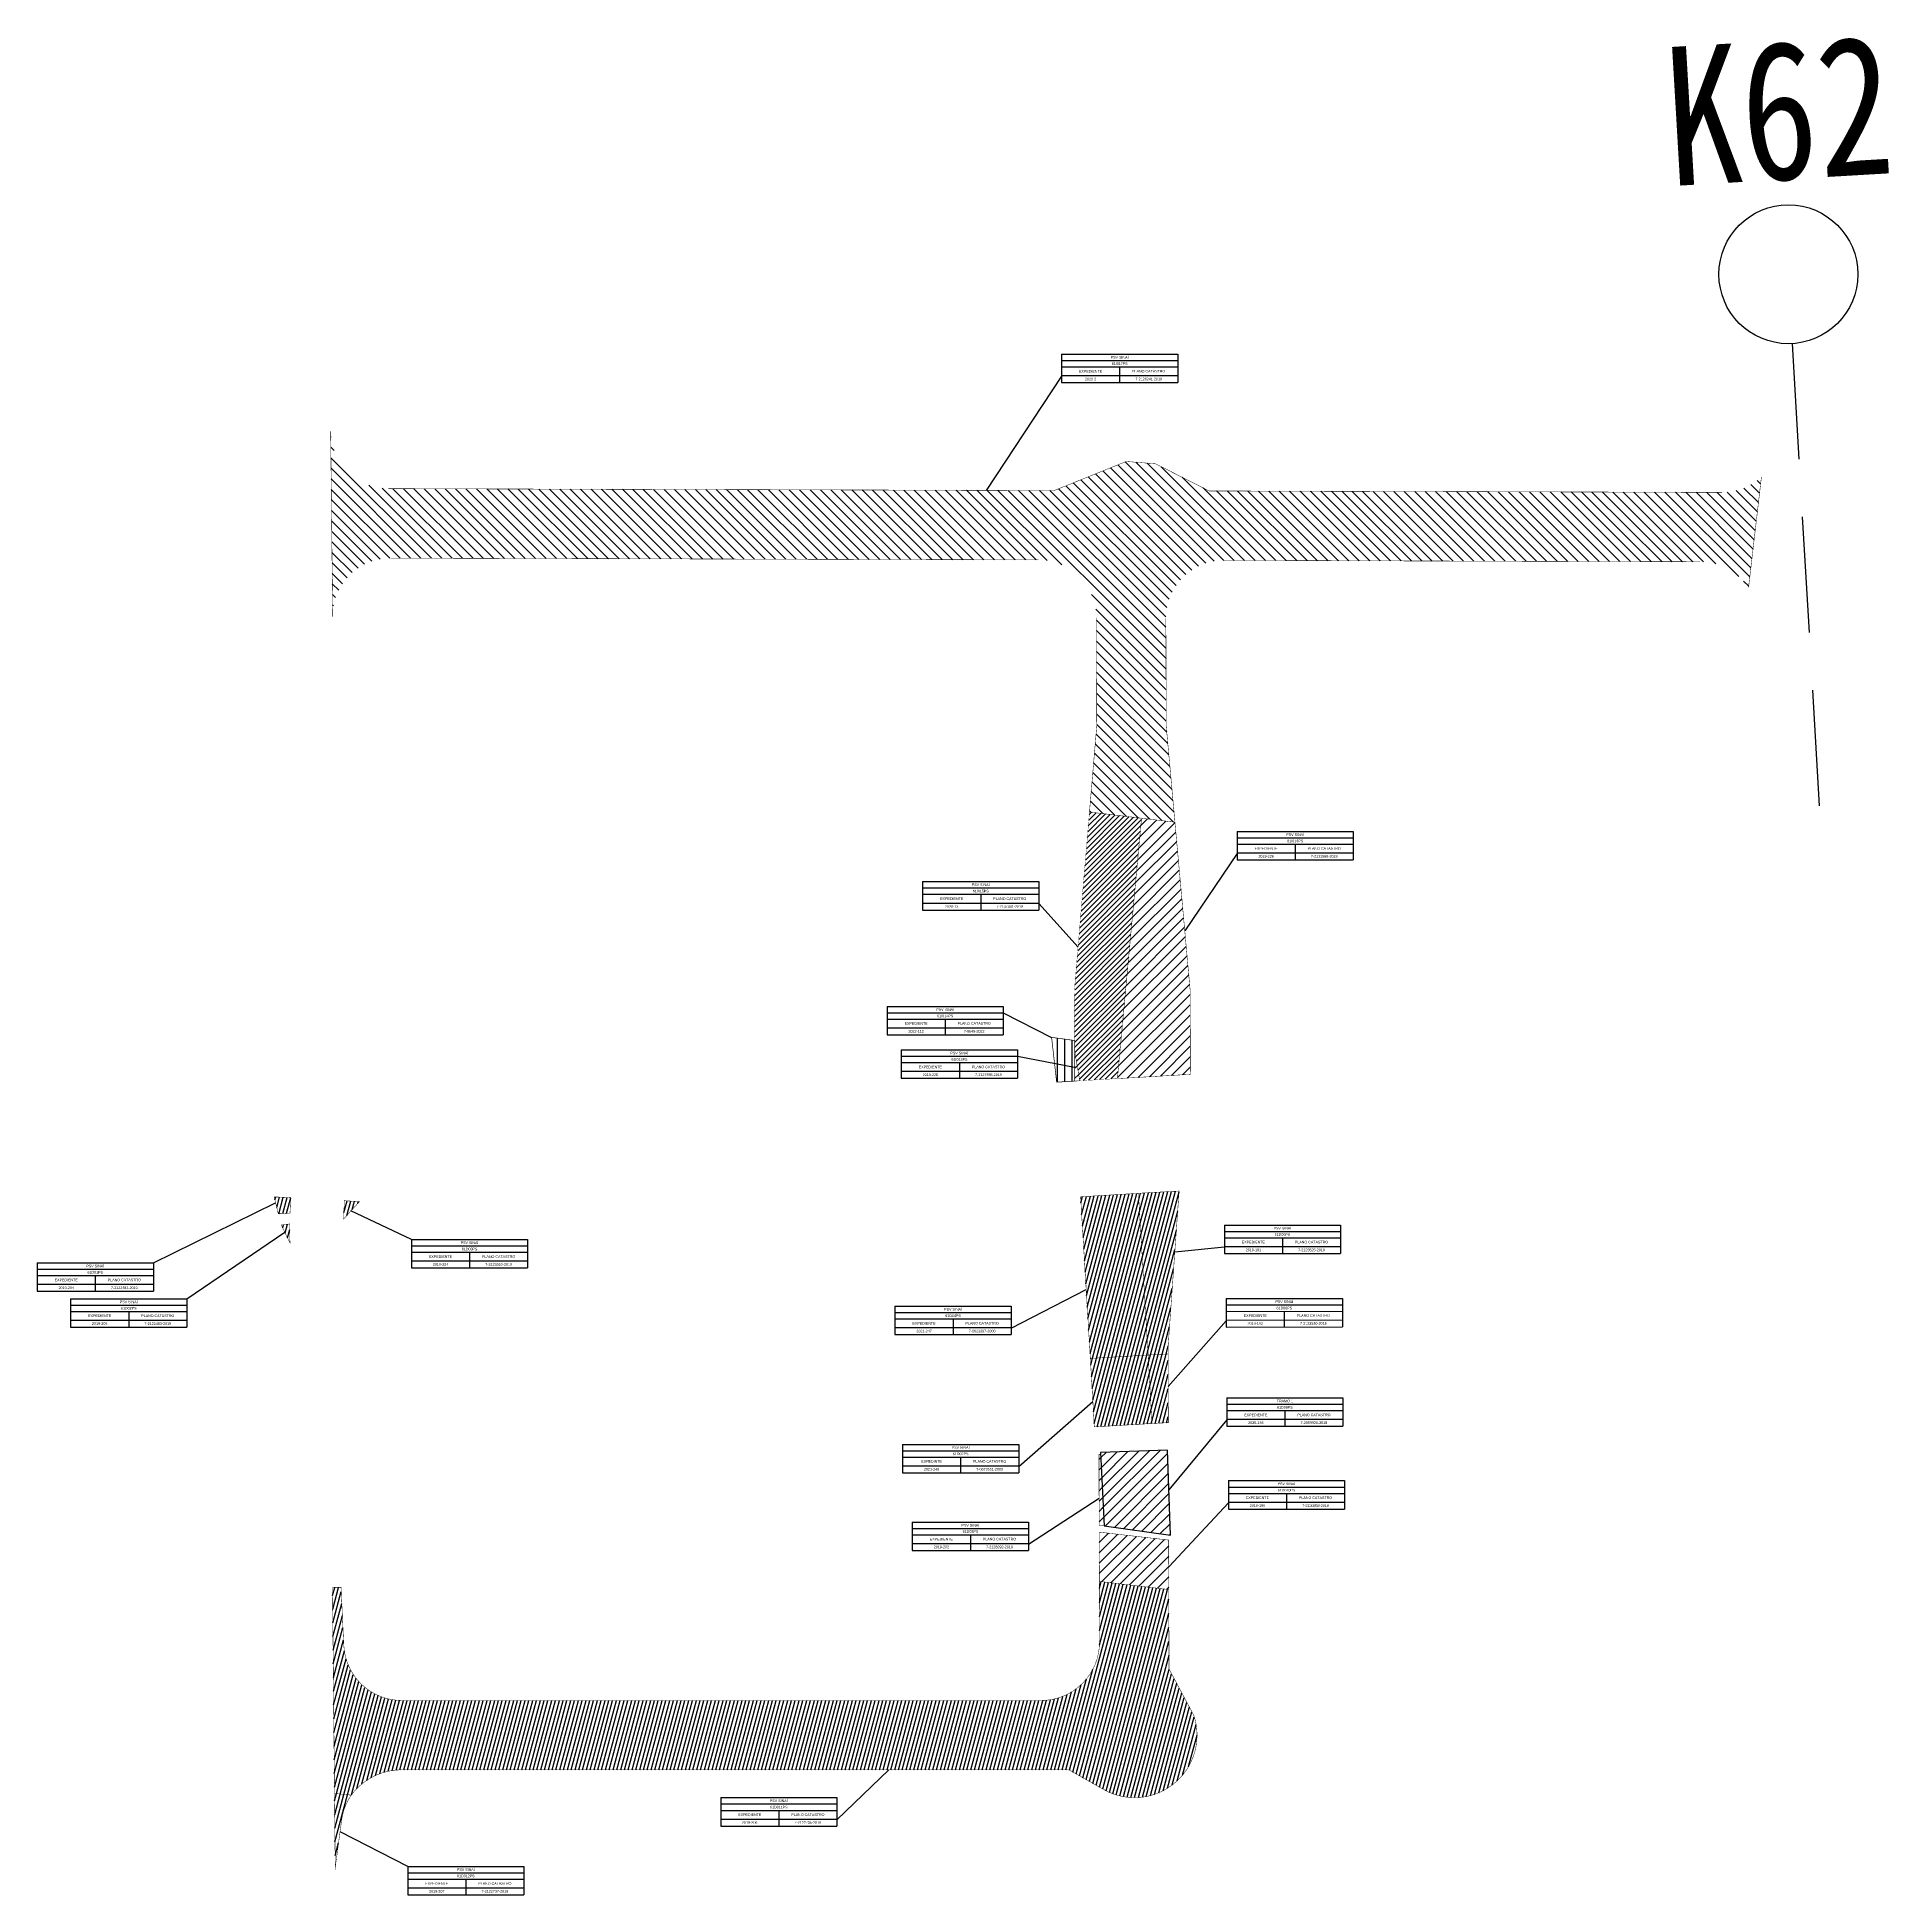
# Model space of a CAD drawing. Header units: inches. Extents: x 510447 to 606954, y 1095553 to 1134812.
# Drawn here: x 522241 to 523040, y 1127794 to 1128596 of the extents above; entities that cross this region are included whole.
import ezdxf

# ---------------------------------------------------------------- set-up
doc = ezdxf.new("R2010")
doc.units = ezdxf.units.IN
doc.header["$MEASUREMENT"] = 0
doc.linetypes.add('Kilométrica grande$1$JIS_02_2.0', pattern=[3, 2, -1])
for name, color, linetype in [('7-2059920-2018', 41, 'Continuous'), ('7-2122482-2019', 7, 'Continuous'), ('7-2122483-2019', 7, 'Continuous'), ('7-2122735-2019', 7, 'Continuous'), ('7-2122737-2019', 7, 'Continuous'), ('7-2123525-2019', 7, 'Continuous'), ('7-2123529-2019', 7, 'Continuous'), ('7-2123530-2019', 7, 'Continuous'), ('7-2123532-2019', 7, 'Continuous'), ('7-2123569-2019', 7, 'Continuous'), ('7-2126241-2019', 7, 'Continuous'), ('7-2127455-2019', 7, 'Continuous'), ('7-2128292-2019', 7, 'Continuous'), ('7-2130858-2019', 7, 'Continuous'), ('7-2131568-2019', 7, 'Continuous'), ('7-2147441-2019', 7, 'Continuous'), ('7-8645-2022', 7, 'Continuous'), ('INFORMACION', 130, 'Continuous'), ('Kilométrica grande$0$0-KM GRANDE', 220, 'Continuous')]:
    doc.layers.add(name, color=color, linetype=linetype)
doc.styles.add('Kilométrica grande$0$哥Arial', font='Arial.ttf', dxfattribs={"width": 0.8})
doc.styles.get("Standard").update_dxf_attribs({"font": 'Arial.ttf'})
pattern_1 = [(75, (0, 0), (-1.5334072492, 0.410875234), [])]
pattern_2 = [(45, (0, 0), (-2.24506403, 2.24506403), [])]

# ---------------------------------------------------------------- blocks, each defined once
blk = doc.blocks.new('*T300')
at = {"layer": 'INFORMACION', "color": 0, "linetype": 'ByBlock', "lineweight": -2, "transparency": 16777216}
for p, q in [((0, 0), (50.17, 0)), ((0, 0), (0, -12.28)), ((50.17, 0), (50.17, -12.28)), ((0, -2.75), (50.17, -2.75)), ((0, -5.5), (50.17, -5.5)), ((25.09, -5.5), (25.09, -12.28)), ((0, -9.25), (50.17, -9.25)), ((0, -12.28), (50.17, -12.28))]:
    blk.add_line(p, q, dxfattribs=at)
at = {"layer": 'INFORMACION', "color": 0, "transparency": 16777216, "char_height": 1.125, "attachment_point": 5}
for s, insert, width in [('EXPEDIENTE', (12.54, -7.37), 25.0575), ('PSV SINAÍ', (25.09, -1.37), 50.145), ('61I017PS', (25.09, -4.12), 50.145), ('PLANO CATASTRO', (37.63, -7.37), 25.0575), ('2020-2', (12.54, -10.76), 25.0575), ('7-2126241-2019', (37.63, -10.76), 25.0575)]:
    blk.add_mtext(s, dxfattribs=dict(at, insert=insert, width=width))
blk = doc.blocks.new('*T301')
at = {"layer": 'INFORMACION', "color": 0, "linetype": 'ByBlock', "lineweight": -2, "transparency": 16777216}
for p, q in [((0, 0), (50.17, 0)), ((0, 0), (0, -12.28)), ((50.17, 0), (50.17, -12.28)), ((0, -2.75), (50.17, -2.75)), ((0, -5.5), (50.17, -5.5)), ((25.09, -5.5), (25.09, -12.28)), ((0, -9.25), (50.17, -9.25)), ((0, -12.28), (50.17, -12.28))]:
    blk.add_line(p, q, dxfattribs=at)
at = {"layer": 'INFORMACION', "color": 0, "transparency": 16777216, "char_height": 1.125, "attachment_point": 5}
for s, insert, width in [('EXPEDIENTE', (12.54, -7.37), 25.0575), ('PSV SINAÍ', (25.09, -1.37), 50.145), ('61I016PS', (25.09, -4.12), 50.145), ('PLANO CATASTRO', (37.63, -7.37), 25.0575), ('2019-226', (12.54, -10.76), 25.0575), ('7-2131568-2019', (37.63, -10.76), 25.0575)]:
    blk.add_mtext(s, dxfattribs=dict(at, insert=insert, width=width))
blk = doc.blocks.new('*T302')
at = {"layer": 'INFORMACION', "color": 0, "linetype": 'ByBlock', "lineweight": -2, "transparency": 16777216}
for p, q in [((0, 0), (50.17, 0)), ((0, 0), (0, -12.28)), ((50.17, 0), (50.17, -12.28)), ((0, -2.75), (50.17, -2.75)), ((0, -5.5), (50.17, -5.5)), ((25.09, -5.5), (25.09, -12.28)), ((0, -9.25), (50.17, -9.25)), ((0, -12.28), (50.17, -12.28))]:
    blk.add_line(p, q, dxfattribs=at)
at = {"layer": 'INFORMACION', "color": 0, "transparency": 16777216, "char_height": 1.125, "attachment_point": 5}
for s, insert, width in [('EXPEDIENTE', (12.54, -7.37), 25.0575), ('PSV SINAÍ', (25.09, -1.37), 50.145), ('61I015PS', (25.09, -4.12), 50.145), ('PLANO CATASTRO', (37.63, -7.37), 25.0575), ('2020-13', (12.54, -10.76), 25.0575), ('7-2147441-2019', (37.63, -10.76), 25.0575)]:
    blk.add_mtext(s, dxfattribs=dict(at, insert=insert, width=width))
blk = doc.blocks.new('*T303')
at = {"layer": 'INFORMACION', "color": 0, "linetype": 'ByBlock', "lineweight": -2, "transparency": 16777216}
for p, q in [((0, 0), (50.17, 0)), ((0, 0), (0, -12.28)), ((50.17, 0), (50.17, -12.28)), ((0, -2.75), (50.17, -2.75)), ((0, -5.5), (50.17, -5.5)), ((25.09, -5.5), (25.09, -12.28)), ((0, -9.25), (50.17, -9.25)), ((0, -12.28), (50.17, -12.28))]:
    blk.add_line(p, q, dxfattribs=at)
at = {"layer": 'INFORMACION', "color": 0, "transparency": 16777216, "char_height": 1.125, "attachment_point": 5}
for s, insert, width in [('EXPEDIENTE', (12.54, -7.38), 25.0575), ('PSV SINAÍ', (25.09, -1.37), 50.145), ('61D05PS', (25.09, -4.12), 50.145), ('PLANO CATASTRO', (37.63, -7.38), 25.0575), ('2019-191', (12.54, -10.76), 25.0575), ('7-2123525-2019', (37.63, -10.76), 25.0575)]:
    blk.add_mtext(s, dxfattribs=dict(at, insert=insert, width=width))
blk = doc.blocks.new('*T304')
at = {"layer": 'INFORMACION', "color": 0, "linetype": 'ByBlock', "lineweight": -2, "transparency": 16777216}
for p, q in [((0, 0), (50.17, 0.1)), ((0, 0), (0.02, -12.28)), ((50.17, 0.1), (50.2, -12.18)), ((0.01, -2.75), (50.18, -2.65)), ((0.01, -5.5), (50.19, -5.4)), ((25.1, -5.45), (25.11, -12.23)), ((0.02, -9.25), (50.19, -9.15)), ((0.02, -12.28), (50.2, -12.18))]:
    blk.add_line(p, q, dxfattribs=at)
at = {"layer": 'INFORMACION', "color": 0, "transparency": 16777216, "char_height": 1.125, "attachment_point": 5, "rotation": 0.11265}
for s, insert, width in [('EXPEDIENTE', (12.56, -7.35), 25.0575), ('PSV SINAÍ', (25.09, -1.33), 50.145), ('61D06PS', (25.1, -4.08), 50.145), ('PLANO CATASTRO', (37.65, -7.3), 25.0575), ('2019-192', (12.56, -10.74), 25.0575), ('7-2123530-2019', (37.65, -10.69), 25.0575)]:
    blk.add_mtext(s, dxfattribs=dict(at, insert=insert, width=width))
blk = doc.blocks.new('*T305')
at = {"layer": 'INFORMACION', "color": 0, "linetype": 'ByBlock', "lineweight": -2, "transparency": 16777216}
for p, q in [((0, 0), (50.17, 0)), ((0, 0), (0, -12.28)), ((50.17, 0), (50.17, -12.28)), ((0, -2.75), (50.17, -2.75)), ((0, -5.5), (50.17, -5.5)), ((25.09, -5.5), (25.09, -12.28)), ((0, -9.25), (50.17, -9.25)), ((0, -12.28), (50.17, -12.28))]:
    blk.add_line(p, q, dxfattribs=at)
at = {"layer": 'INFORMACION', "color": 0, "transparency": 16777216, "char_height": 1.125, "attachment_point": 5}
for s, insert, width in [('EXPEDIENTE', (12.54, -7.37), 25.0575), ('TRAMO 1', (25.09, -1.37), 50.145), ('61D09PS', (25.09, -4.12), 50.145), ('PLANO CATASTRO', (37.63, -7.37), 25.0575), ('2020-148', (12.54, -10.76), 25.0575), ('7-2059920-2018', (37.63, -10.76), 25.0575)]:
    blk.add_mtext(s, dxfattribs=dict(at, insert=insert, width=width))
blk = doc.blocks.new('*T306')
at = {"layer": 'INFORMACION', "color": 0, "linetype": 'ByBlock', "lineweight": -2, "transparency": 16777216}
for p, q in [((0, 0), (50.17, 0)), ((0, 0), (0, -12.28)), ((50.17, 0), (50.17, -12.28)), ((0, -2.75), (50.17, -2.75)), ((0, -5.5), (50.17, -5.5)), ((25.09, -5.5), (25.09, -12.28)), ((0, -9.25), (50.17, -9.25)), ((0, -12.28), (50.17, -12.28))]:
    blk.add_line(p, q, dxfattribs=at)
at = {"layer": 'INFORMACION', "color": 0, "transparency": 16777216, "char_height": 1.125, "attachment_point": 5}
for s, insert, width in [('EXPEDIENTE', (12.54, -7.37), 25.0575), ('PSV SINAÍ', (25.09, -1.37), 50.145), ('61D010PS', (25.09, -4.12), 50.145), ('PLANO CATASTRO', (37.63, -7.37), 25.0575), ('2019-190', (12.54, -10.76), 25.0575), ('7-2130858-2019', (37.63, -10.76), 25.0575)]:
    blk.add_mtext(s, dxfattribs=dict(at, insert=insert, width=width))
blk = doc.blocks.new('*T307')
at = {"layer": 'INFORMACION', "color": 0, "linetype": 'ByBlock', "lineweight": -2, "transparency": 16777216}
for p, q in [((0, 0), (50.17, 0)), ((0, 0), (0, -12.28)), ((50.17, 0), (50.17, -12.28)), ((0, -2.75), (50.17, -2.75)), ((0, -5.5), (50.17, -5.5)), ((25.09, -5.5), (25.09, -12.28)), ((0, -9.25), (50.17, -9.25)), ((0, -12.28), (50.17, -12.28))]:
    blk.add_line(p, q, dxfattribs=at)
at = {"layer": 'INFORMACION', "color": 0, "transparency": 16777216, "char_height": 1.125, "attachment_point": 5}
for s, insert, width in [('EXPEDIENTE', (12.54, -7.37), 25.0575), ('PSV SINAÍ', (25.09, -1.37), 50.145), ('61D011PS', (25.09, -4.12), 50.145), ('PLANO CATASTRO', (37.63, -7.37), 25.0575), ('2019-206', (12.54, -10.76), 25.0575), ('7-2122735-2019', (37.63, -10.76), 25.0575)]:
    blk.add_mtext(s, dxfattribs=dict(at, insert=insert, width=width))
blk = doc.blocks.new('*T308')
at = {"layer": 'INFORMACION', "color": 0, "linetype": 'ByBlock', "lineweight": -2, "transparency": 16777216}
for p, q in [((0, 0), (50.17, 0)), ((0, 0), (0, -12.28)), ((50.17, 0), (50.17, -12.28)), ((0, -2.75), (50.17, -2.75)), ((0, -5.5), (50.17, -5.5)), ((25.09, -5.5), (25.09, -12.28)), ((0, -9.25), (50.17, -9.25)), ((0, -12.28), (50.17, -12.28))]:
    blk.add_line(p, q, dxfattribs=at)
at = {"layer": 'INFORMACION', "color": 0, "transparency": 16777216, "char_height": 1.125, "attachment_point": 5}
for s, insert, width in [('EXPEDIENTE', (12.54, -7.38), 25.0575), ('PSV SINAÍ', (25.09, -1.38), 50.145), ('61D012PS', (25.09, -4.12), 50.145), ('PLANO CATASTRO', (37.63, -7.38), 25.0575), ('2019-207', (12.54, -10.76), 25.0575), ('7-2122737-2019', (37.63, -10.76), 25.0575)]:
    blk.add_mtext(s, dxfattribs=dict(at, insert=insert, width=width))
blk = doc.blocks.new('*T309')
at = {"layer": 'INFORMACION', "color": 0, "linetype": 'ByBlock', "lineweight": -2, "transparency": 16777216}
for p, q in [((0, 0), (50.17, 0)), ((0, 0), (0, -12.28)), ((50.17, 0), (50.17, -12.28)), ((0, -2.75), (50.17, -2.75)), ((0, -5.5), (50.17, -5.5)), ((25.09, -5.5), (25.09, -12.28)), ((0, -9.25), (50.17, -9.25)), ((0, -12.28), (50.17, -12.28))]:
    blk.add_line(p, q, dxfattribs=at)
at = {"layer": 'INFORMACION', "color": 0, "transparency": 16777216, "char_height": 1.125, "attachment_point": 5}
for s, insert, width in [('EXPEDIENTE', (12.54, -7.38), 25.0575), ('PSV SINAÍ', (25.09, -1.38), 50.145), ('61D03PS', (25.09, -4.12), 50.145), ('PLANO CATASTRO', (37.63, -7.38), 25.0575), ('2019-224', (12.54, -10.76), 25.0575), ('7-2123569-2019', (37.63, -10.76), 25.0575)]:
    blk.add_mtext(s, dxfattribs=dict(at, insert=insert, width=width))
blk = doc.blocks.new('*T310')
at = {"layer": 'INFORMACION', "color": 0, "linetype": 'ByBlock', "lineweight": -2, "transparency": 16777216}
for p, q in [((0, 0), (50.17, 0)), ((0, 0), (0, -12.28)), ((50.17, 0), (50.17, -12.28)), ((0, -2.75), (50.17, -2.75)), ((0, -5.5), (50.17, -5.5)), ((25.09, -5.5), (25.09, -12.28)), ((0, -9.25), (50.17, -9.25)), ((0, -12.28), (50.17, -12.28))]:
    blk.add_line(p, q, dxfattribs=at)
at = {"layer": 'INFORMACION', "color": 0, "transparency": 16777216, "char_height": 1.125, "attachment_point": 5}
for s, insert, width in [('EXPEDIENTE', (12.54, -7.37), 25.0575), ('PSV SINAÍ', (25.09, -1.37), 50.145), ('61D01PS', (25.09, -4.12), 50.145), ('PLANO CATASTRO', (37.63, -7.37), 25.0575), ('2019-204', (12.54, -10.76), 25.0575), ('7-2122482-2019', (37.63, -10.76), 25.0575)]:
    blk.add_mtext(s, dxfattribs=dict(at, insert=insert, width=width))
blk = doc.blocks.new('*T311')
at = {"layer": 'INFORMACION', "color": 0, "linetype": 'ByBlock', "lineweight": -2, "transparency": 16777216}
for p, q in [((0, 0), (50.17, 0)), ((0, 0), (0, -12.28)), ((50.17, 0), (50.17, -12.28)), ((0, -2.75), (50.17, -2.75)), ((0, -5.5), (50.17, -5.5)), ((25.09, -5.5), (25.09, -12.28)), ((0, -9.25), (50.17, -9.25)), ((0, -12.28), (50.17, -12.28))]:
    blk.add_line(p, q, dxfattribs=at)
at = {"layer": 'INFORMACION', "color": 0, "transparency": 16777216, "char_height": 1.125, "attachment_point": 5}
for s, insert, width in [('EXPEDIENTE', (12.54, -7.38), 25.0575), ('PSV SINAÍ', (25.09, -1.38), 50.145), ('61D02PS', (25.09, -4.12), 50.145), ('PLANO CATASTRO', (37.63, -7.38), 25.0575), ('2019-205', (12.54, -10.76), 25.0575), ('7-2122483-2019', (37.63, -10.76), 25.0575)]:
    blk.add_mtext(s, dxfattribs=dict(at, insert=insert, width=width))
blk = doc.blocks.new('*T312')
at = {"layer": 'INFORMACION', "color": 0, "linetype": 'ByBlock', "lineweight": -2, "transparency": 16777216}
for p, q in [((0, 0), (50.17, 0)), ((0, 0), (0, -12.28)), ((0, -2.75), (50.17, -2.75)), ((0, -5.5), (50.17, -5.5)), ((25.09, -5.5), (25.09, -12.28)), ((50.17, 0), (50.17, -12.28)), ((0, -9.25), (50.17, -9.25)), ((0, -12.28), (50.17, -12.28))]:
    blk.add_line(p, q, dxfattribs=at)
at = {"layer": 'INFORMACION', "color": 0, "transparency": 16777216, "char_height": 1.125, "attachment_point": 5}
for s, insert, width in [('EXPEDIENTE', (12.54, -7.38), 25.0575), ('PSV SINAÍ', (25.09, -1.38), 50.145), ('61I013PS', (25.09, -4.13), 50.145), ('PLANO CATASTRO', (37.63, -7.38), 25.0575), ('2019-225', (12.54, -10.77), 25.0575), ('7-2127455-2019', (37.63, -10.77), 25.0575)]:
    blk.add_mtext(s, dxfattribs=dict(at, insert=insert, width=width))
blk = doc.blocks.new('*T313')
at = {"layer": 'INFORMACION', "color": 0, "linetype": 'ByBlock', "lineweight": -2, "transparency": 16777216}
for p, q in [((0, 0), (50.17, 0)), ((0, 0), (0, -12.28)), ((50.17, 0), (50.17, -12.28)), ((0, -2.75), (50.17, -2.75)), ((0, -5.5), (50.17, -5.5)), ((25.09, -5.5), (25.09, -12.28)), ((0, -9.25), (50.17, -9.25)), ((0, -12.28), (50.17, -12.28))]:
    blk.add_line(p, q, dxfattribs=at)
at = {"layer": 'INFORMACION', "color": 0, "transparency": 16777216, "char_height": 1.125, "attachment_point": 5}
for s, insert, width in [('EXPEDIENTE', (12.54, -7.37), 25.0575), ('PSV SINAÍ', (25.09, -1.37), 50.145), ('61D08PS', (25.09, -4.12), 50.145), ('PLANO CATASTRO', (37.63, -7.37), 25.0575), ('2019-202', (12.54, -10.76), 25.0575), ('7-2128292-2019', (37.63, -10.76), 25.0575)]:
    blk.add_mtext(s, dxfattribs=dict(at, insert=insert, width=width))
blk = doc.blocks.new('*T314')
at = {"layer": 'INFORMACION', "color": 0, "linetype": 'ByBlock', "lineweight": -2, "transparency": 16777216}
for p, q in [((0, 0), (50.17, 0)), ((0, 0), (0, -12.28)), ((50.17, 0), (50.17, -12.28)), ((0, -2.75), (50.17, -2.75)), ((0, -5.5), (50.17, -5.5)), ((25.09, -5.5), (25.09, -12.28)), ((0, -9.25), (50.17, -9.25)), ((0, -12.28), (50.17, -12.28))]:
    blk.add_line(p, q, dxfattribs=at)
at = {"layer": 'INFORMACION', "color": 0, "transparency": 16777216, "char_height": 1.125, "attachment_point": 5}
for s, insert, width in [('EXPEDINTE', (12.54, -7.38), 25.0575), ('PSV SINAÍ', (25.09, -1.38), 50.145), ('61D07PS', (25.09, -4.12), 50.145), ('PLANO CATASTRO', (37.63, -7.38), 25.0575), ('2021-248', (12.54, -10.76), 25.0575), ('7-0673551-2000', (37.63, -10.76), 25.0575)]:
    blk.add_mtext(s, dxfattribs=dict(at, insert=insert, width=width))
blk = doc.blocks.new('*T315')
at = {"layer": 'INFORMACION', "color": 0, "linetype": 'ByBlock', "lineweight": -2, "transparency": 16777216}
for p, q in [((0, 0), (50.17, 0)), ((0, 0), (0, -12.28)), ((50.17, 0), (50.17, -12.28)), ((0, -2.75), (50.17, -2.75)), ((0, -5.5), (50.17, -5.5)), ((25.09, -5.5), (25.09, -12.28)), ((0, -9.25), (50.17, -9.25)), ((0, -12.28), (50.17, -12.28))]:
    blk.add_line(p, q, dxfattribs=at)
at = {"layer": 'INFORMACION', "color": 0, "transparency": 16777216, "char_height": 1.125, "attachment_point": 5}
for s, insert, width in [('EXPEDIENTE', (12.54, -7.37), 25.0575), ('PSV SINAÍ', (25.09, -1.37), 50.145), ('61D04PS', (25.09, -4.12), 50.145), ('PLANO CATASTRO', (37.63, -7.37), 25.0575), ('2021-247', (12.54, -10.76), 25.0575), ('7-0623397-2000', (37.63, -10.76), 25.0575)]:
    blk.add_mtext(s, dxfattribs=dict(at, insert=insert, width=width))
blk = doc.blocks.new('*T340')
at = {"layer": 'INFORMACION', "color": 0, "linetype": 'ByBlock', "lineweight": -2, "transparency": 16777216}
for p, q in [((0, 0), (50.17, 0)), ((0, 0), (0, -12.28)), ((0, -2.75), (50.17, -2.75)), ((0, -5.5), (50.17, -5.5)), ((25.09, -5.5), (25.09, -12.28)), ((50.17, 0), (50.17, -12.28)), ((0, -9.25), (50.17, -9.25)), ((0, -12.28), (50.17, -12.28))]:
    blk.add_line(p, q, dxfattribs=at)
at = {"layer": 'INFORMACION', "color": 0, "transparency": 16777216, "char_height": 1.125, "attachment_point": 5}
for s, insert, width in [('EXPEDIENTE', (12.54, -7.38), 25.0575), ('PSV SINAÍ', (25.09, -1.38), 50.145), ('61I014PS', (25.09, -4.13), 50.145), ('PLANO CATASTRO', (37.63, -7.38), 25.0575), ('2022-112', (12.54, -10.77), 25.0575), ('7-8645-2022', (37.63, -10.77), 25.0575)]:
    blk.add_mtext(s, dxfattribs=dict(at, insert=insert, width=width))
blk = doc.blocks.new('Kilométrica grande')
at = {"layer": 'Kilométrica grande$0$0-KM GRANDE', "linetype": 'Kilométrica grande$1$JIS_02_2.0', "lineweight": -3, "ltscale": 25}
blk.add_line((523010.29, 1128264.4), (522998.61, 1128464.06), dxfattribs=at)
at = {"layer": 'Kilométrica grande$0$0-KM GRANDE'}
blk.add_circle((522996.85, 1128494), 30, dxfattribs=at)
at = {"layer": 'Kilométrica grande$0$0-KM GRANDE', "linetype": 'Continuous', "lineweight": -3, "insert": (522994.52, 1128533.94), "char_height": 60, "attachment_point": 8, "rotation": 3.34868, "style": 'Kilométrica grande$0$哥Arial'}
blk.add_mtext('{\\fSimHei|b0|i0|c134|p2;K62}', dxfattribs=at)

msp = doc.modelspace()

# ---------------------------------------------------------------- hatches: boundary and pattern name
at = {"layer": '7-2059920-2018'}
h = msp.add_hatch(dxfattribs=at)
h.set_pattern_fill('ANSI31', color=2)
h.set_pattern_definition(pattern_2)
edge = h.paths.add_edge_path()
edge.add_line((522728.6907, 1127985.97043), (522699.7085, 1127984.95445))
edge.add_line((522699.7085, 1127984.95445), (522701.41, 1127953.2))
edge.add_line((522701.41, 1127953.2), (522729.9746, 1127949.15199))
edge.add_line((522729.9746, 1127949.15199), (522728.68823, 1127985.96953))
at = {"layer": '7-2122482-2019'}
h = msp.add_hatch(dxfattribs=at)
h.set_pattern_fill('ANSI31', color=30, scale=0.5, angle=30)
h.set_pattern_definition(pattern_1)
h.paths.add_polyline_path([(522342.92, 1128095.4), (522350.07, 1128095.03), (522349.73, 1128088.37), (522344.69, 1128088.06)])
at = {"layer": '7-2122483-2019'}
h = msp.add_hatch(dxfattribs=at)
h.set_pattern_fill('ANSI31', color=3, scale=0.5, angle=30)
h.set_pattern_definition(pattern_1)
h.paths.add_polyline_path([(522345.97, 1128083.24), (522349.69, 1128083.69), (522349.72, 1128075.52)])
at = {"layer": '7-2122735-2019'}
h = msp.add_hatch(dxfattribs=at)
h.set_pattern_fill('ANSI31', color=3, scale=0.5, angle=30)
h.set_pattern_definition(pattern_1)
edge = h.paths.add_edge_path()
edge.add_line((522376.16, 1127836.89), (522368.96, 1127837.64))
edge.add_line((522368.96, 1127837.64), (522368.1, 1127926.65))
edge.add_line((522368.1, 1127926.65), (522371.78, 1127926.67))
edge.add_line((522371.78, 1127926.67), (522372.98, 1127901.61))
edge.add_arc((522397.95118, 1127902.81), 25, 182.75125102, 270.02020601)
edge.add_line((522397.96, 1127877.81), (522674.34, 1127877.81))
edge.add_arc((522674.21438, 1127902.93535), 25.12567, 270.28647172, 359.89658173)
edge.add_line((522699.34, 1127902.89), (522699.26, 1127929.25))
edge.add_line((522699.26, 1127929.25), (522729.27, 1127925.72))
edge.add_line((522729.27, 1127925.72), (522729.38, 1127891.4))
edge.add_line((522729.38, 1127891.4), (522740.07, 1127871.39))
edge.add_arc((522714.46881, 1127862.81216), 27, -119.87465558, 18.52374539, ccw=False)
edge.add_line((522701.02, 1127839.4), (522686.18, 1127847.81))
edge.add_line((522686.18, 1127847.81), (522396.82, 1127847.81))
edge.add_arc((522397.86445, 1127820.83021), 27, 92.21694297, 143.50111975)
at = {"layer": '7-2122737-2019'}
h = msp.add_hatch(dxfattribs=at)
h.set_pattern_fill('ANSI31', color=1, scale=0.5, angle=30)
h.set_pattern_definition(pattern_1)
edge = h.paths.add_edge_path()
edge.add_line((522372.04, 1127826.14), (522369.28, 1127805.57))
edge.add_line((522369.28, 1127805.57), (522368.96, 1127837.64))
edge.add_line((522368.96, 1127837.64), (522376.16, 1127836.89))
edge.add_arc((522396.81704, 1127822.80856), 25, 145.71862712, 172.37371842)
edge.add_line((522372.03817, 1127826.12634), (522372.04, 1127826.14))
at = {"layer": '7-2123525-2019'}
h = msp.add_hatch(dxfattribs=at)
h.set_pattern_fill('ANSI31', color=3, scale=0.5, angle=30)
h.set_pattern_definition(pattern_1)
h.paths.add_polyline_path([(522716.14, 1128096.94), (522733.72, 1128097.91), (522728.96, 1128030.43), (522728.97, 1128027.53), (522720.35, 1128027.05)])
at = {"layer": '7-2123529-2019'}
h = msp.add_hatch(dxfattribs=at)
h.set_pattern_fill('ANSI31', color=2, scale=0.5, angle=30)
h.set_pattern_definition(pattern_1)
h.paths.add_polyline_path([(522691.18, 1128095.42), (522716.14, 1128096.92), (522720.35, 1128027.05), (522695.39, 1128025.59)])
at = {"layer": '7-2123530-2019'}
h = msp.add_hatch(dxfattribs=at)
h.set_pattern_fill('ANSI31', color=3, scale=0.5, angle=30)
h.set_pattern_definition(pattern_1)
h.paths.add_polyline_path([(522722.01, 1127997.46), (522729.06, 1127997.83), (522728.97, 1128027.53), (522720.35, 1128027.05)])
at = {"layer": '7-2123532-2019'}
h = msp.add_hatch(dxfattribs=at)
h.set_pattern_fill('ANSI31', color=2, scale=0.5, angle=30)
h.set_pattern_definition(pattern_1)
h.paths.add_polyline_path([(522722.01, 1127997.46), (522697.11, 1127996.01), (522695.39, 1128025.59), (522720.35, 1128027.05)])
at = {"layer": '7-2123569-2019'}
h = msp.add_hatch(dxfattribs=at)
h.set_pattern_fill('ANSI31', color=30, scale=0.5, angle=30)
h.set_pattern_definition(pattern_1)
h.paths.add_polyline_path([(522372.94, 1128085.85), (522373.19, 1128093.74), (522379.71, 1128093.32)])
at = {"layer": '7-2126241-2019'}
h = msp.add_hatch(dxfattribs=at)
h.set_pattern_fill('ANSI31', color=1, angle=90)
h.set_pattern_definition([(135, (0, 0), (-2.24506403, -2.24506403), [])])
edge = h.paths.add_edge_path()
edge.add_arc((522393.17843, 1128346.37008), 25, 89.85889434, 180.64189991)
edge.add_line((522368.18, 1128346.09), (522367.29, 1128426.09))
edge.add_arc((522392.28843, 1128426.36991), 25, 180.64151148, 269.84316292)
edge.add_line((522392.22, 1128401.37), (522679.78, 1128400.56))
edge.add_line((522679.78, 1128400.56), (522710.89, 1128413.12))
edge.add_line((522710.89, 1128413.12), (522723.51, 1128412.11))
edge.add_line((522723.51, 1128412.11), (522746.7, 1128400.38))
edge.add_line((522746.7, 1128400.38), (522968.12, 1128399.76))
edge.add_arc((522968.19876, 1128424.75988), 25, 269.81948563, 312.87877348)
edge.add_line((522985.21, 1128406.44), (522979.64, 1128358.61))
edge.add_arc((522958.81373, 1128344.78009), 25, 33.58658289, 89.84811976)
edge.add_line((522958.88, 1128369.78), (522753.08, 1128370.36))
edge.add_arc((522753.00987, 1128345.3601), 25, 89.83927753, 180.18357223)
edge.add_line((522728.01, 1128345.28), (522728.15, 1128298.88))
edge.add_line((522728.15, 1128298.88), (522731.92, 1128257.25))
edge.add_line((522731.92, 1128257.25), (522695.01, 1128261.67))
edge.add_line((522695.01, 1128261.67), (522698.15, 1128298.79))
edge.add_line((522698.15, 1128298.79), (522698.01, 1128345.66))
edge.add_arc((522673.01013, 1128345.5801), 25, 0.18312302, 89.83986425)
edge.add_line((522673.08, 1128370.58), (522393.24, 1128371.37))
at = {"layer": '7-2127455-2019'}
h = msp.add_hatch(dxfattribs=at)
h.set_pattern_fill('ANSI31', color=3)
h.set_pattern_definition(pattern_2)
h.paths.add_polyline_path([(522688.57, 1128158.59), (522688.60927, 1128145.64162, -0.397985199), (522688.8512, 1128145.41419), (522690.5788, 1128145.51581, -0.381819869), (522690.77898, 1128145.76811)])
h.paths.add_polyline_path([(522686.57947, 1128143.27913), (522688.49796, 1128143.27913), (522688.49796, 1128145.53834), (522686.57947, 1128145.53834)], flags=9)
at = {"layer": '7-2128292-2019'}
h = msp.add_hatch(dxfattribs=at)
h.set_pattern_fill('ANSI31', color=3)
h.set_pattern_definition(pattern_2)
h.paths.add_polyline_path([(522699.76293, 1127983.93873, -0.411893058), (522699.50884, 1127984.16516), (522699.34116, 1127984.15484, -0.015366448), (522699.34162, 1127984.14, -0.41335322), (522699.10071, 1127983.89838), (522699.18929, 1127953.75162, -0.415074429), (522699.43162, 1127953.51, -0.034699539), (522699.4293, 1127953.47658), (522701.1707, 1127953.23342, -0.358955397), (522701.39707, 1127953.44127)])
h.paths.add_polyline_path([(522697.4003, 1127951.21446), (522699.31572, 1127951.21446), (522699.31572, 1127953.46446), (522697.4003, 1127953.46446)], flags=9)
at = {"layer": '7-2130858-2019'}
h = msp.add_hatch(dxfattribs=at)
h.set_pattern_fill('ANSI31', color=2)
h.set_pattern_definition(pattern_2)
h.paths.add_polyline_path([(522699.44007, 1127950.49264, -0.380547968), (522699.20068, 1127950.27838), (522699.25932, 1127929.49162, -0.449786844), (522699.49997, 1127929.22177), (522729.03003, 1127925.74823, -0.37951729), (522729.26932, 1127925.96162), (522729.21068, 1127946.85838, -0.448695756), (522728.96993, 1127947.12736)])
at = {"layer": '7-2131568-2019'}
h = msp.add_hatch(dxfattribs=at)
h.set_pattern_fill('ANSI31', color=2)
h.set_pattern_definition(pattern_2)
h.paths.add_polyline_path([(522731.94178, 1128257.00936, -0.476981198), (522731.68009, 1128257.27873), (522717.73951, 1128258.94812, -0.402559946), (522717.47772, 1128258.73941), (522707.10228, 1128146.72059, -0.370651668), (522707.32121, 1128146.49416), (522738.35879, 1128148.31584, -0.430593399), (522738.59927, 1128148.57162), (522738.49073, 1128184.42838, -0.415100416), (522738.24838, 1128184.67, -0.388013174), (522738.46822, 1128184.91064)])
at = {"layer": '7-2147441-2019'}
h = msp.add_hatch(dxfattribs=at)
h.set_pattern_fill('ANSI31', color=2, scale=0.5)
h.set_pattern_definition([(45, (0, 0), (-1.1225320151, 1.1225320151), [])])
h.paths.add_polyline_path([(522688.53211, 1128185.01822, -0.389729763), (522688.99, 1128184.52, -0.413310211), (522688.49154, 1128184.02), (522688.56846, 1128159.09, -0.415117491), (522689.07, 1128158.59, -0.365082133), (522688.65489, 1128158.09726), (522690.73511, 1128146.02274, -0.447485648), (522691.31915, 1128145.55916), (522706.58085, 1128146.45084, -0.014590845), (522706.58, 1128146.48, -0.441530923), (522707.12611, 1128146.97787), (522717.45389, 1128258.48213, -0.387413873), (522717, 1128258.98, -0.029769584), (522717.00354, 1128259.03938), (522695.50646, 1128261.61062, -0.404076759), (522694.96789, 1128261.17178)])
at = {"layer": '7-8645-2022', "linetype": 'Continuous'}
h = msp.add_hatch(dxfattribs=at)
h.set_pattern_fill('ANSI31', color=256, angle=45)
h.set_pattern_definition([(90, (0, 0), (-3.175, 0), [])])
h.paths.add_polyline_path([(522688.61, 1128145.4), (522680.84, 1128144.95), (522678.65, 1128164.3), (522688.56, 1128162.95)])

# ---------------------------------------------------------------- linework, layer by layer
at = {"layer": '7-2059920-2018', "color": 2}
msp.add_lwpolyline([(522728.6907, 1127985.97043), (522699.7085, 1127984.95445), (522701.41, 1127953.2), (522729.9746, 1127949.15199), (522728.68823, 1127985.96953)], dxfattribs=at)
at = {"layer": '7-2122482-2019', "color": 30, "const_width": 0.2}
msp.add_lwpolyline([(522342.92, 1128095.4), (522350.07, 1128095.03), (522349.73, 1128088.37), (522344.69, 1128088.06)], close=True, dxfattribs=at)
at = {"layer": '7-2122483-2019', "color": 3, "const_width": 0.2}
msp.add_lwpolyline([(522345.97, 1128083.24), (522349.69, 1128083.69), (522349.72, 1128075.52)], close=True, dxfattribs=at)
at = {"layer": '7-2122735-2019', "color": 3, "const_width": 0.2}
msp.add_lwpolyline([(522376.16, 1127836.89), (522368.96, 1127837.64), (522368.1, 1127926.65), (522371.78, 1127926.67), (522372.98, 1127901.61, 0.400320512), (522397.96, 1127877.81), (522674.34, 1127877.81, 0.412221865), (522699.34, 1127902.89), (522699.26, 1127929.25), (522729.27, 1127925.72), (522729.38, 1127891.4), (522740.07, 1127871.39, -0.689843494), (522701.02, 1127839.4), (522686.18, 1127847.81), (522396.82, 1127847.81, 0.227580707)], format="xyb", close=True, dxfattribs=at)
at = {"layer": '7-2122737-2019', "color": 1, "const_width": 0.2}
msp.add_lwpolyline([(522372.04, 1127826.14), (522369.28, 1127805.57), (522368.96, 1127837.64), (522376.16, 1127836.89, 0.11683204), (522372.03817, 1127826.12634)], format="xyb", close=True, dxfattribs=at)
at = {"layer": '7-2123525-2019', "color": 3, "const_width": 0.2}
msp.add_lwpolyline([(522716.14, 1128096.94), (522733.72, 1128097.91), (522728.96, 1128030.43), (522728.97, 1128027.53), (522720.35, 1128027.05)], close=True, dxfattribs=at)
at = {"layer": '7-2123529-2019', "color": 2, "const_width": 0.2}
msp.add_lwpolyline([(522691.18, 1128095.42), (522716.14, 1128096.92), (522720.35, 1128027.05), (522695.39, 1128025.59)], close=True, dxfattribs=at)
at = {"layer": '7-2123530-2019', "color": 3, "const_width": 0.2}
msp.add_lwpolyline([(522722.01, 1127997.46), (522729.06, 1127997.83), (522728.97, 1128027.53), (522720.35, 1128027.05)], close=True, dxfattribs=at)
at = {"layer": '7-2123532-2019', "color": 2, "const_width": 0.2}
msp.add_lwpolyline([(522722.01, 1127997.46), (522697.11, 1127996.01), (522695.39, 1128025.59), (522720.35, 1128027.05)], close=True, dxfattribs=at)
at = {"layer": '7-2123569-2019', "color": 30, "const_width": 0.2}
msp.add_lwpolyline([(522372.94, 1128085.85), (522373.19, 1128093.74), (522379.71, 1128093.32)], close=True, dxfattribs=at)
at = {"layer": '7-2126241-2019', "color": 1}
msp.add_lwpolyline([(522393.24, 1128371.37, 0, 0, 0.418221937), (522368.18, 1128346.09, 0.2, 0.2, 0), (522367.29, 1128426.09, 0, 0, 0.410138307), (522392.22, 1128401.37, 0.2, 0.2, 0), (522679.78, 1128400.56, 0.2, 0.2, 0), (522710.89, 1128413.12, 0.2, 0.2, 0), (522723.51, 1128412.11, 0.2, 0.2, 0), (522746.7, 1128400.38, 0.2, 0.2, 0), (522968.12, 1128399.76, 0, 0, 0.190123962), (522985.21, 1128406.44, 0.2, 0.2, 0), (522979.64, 1128358.61, 0, 0, 0.250540458), (522958.88, 1128369.78, 0.2, 0.2, 0), (522753.08, 1128370.36, 0, 0, 0.415974677), (522728.01, 1128345.28, 0.2, 0.2, 0), (522728.15, 1128298.88, 0.2, 0.2, 0), (522731.92, 1128257.25, 0.2, 0.2, 0), (522695.01, 1128261.67, 0.2, 0.2, 0), (522698.15, 1128298.79, 0.2, 0.2, 0), (522698.01, 1128345.66, 0, 0, 0.412459927), (522673.08, 1128370.58, 0.2, 0.2, 0), (522393.24, 1128371.37, 0, 0, 0)], format="xyseb", dxfattribs=at)
at = {"layer": '7-2127455-2019', "color": 3, "const_width": 0.2}
msp.add_lwpolyline([(522690.82, 1128145.53), (522688.61, 1128145.4), (522688.57, 1128158.59), (522690.82, 1128145.53)], dxfattribs=at)
at = {"layer": '7-2128292-2019', "color": 3, "const_width": 0.2}
msp.add_lwpolyline([(522699.75, 1127984.18), (522699.1, 1127984.14), (522699.19, 1127953.51), (522701.41, 1127953.2)], close=True, dxfattribs=at)
at = {"layer": '7-2130858-2019', "color": 2, "const_width": 0.2}
msp.add_lwpolyline([(522699.26, 1127929.25), (522699.2, 1127950.52), (522729.21, 1127947.1), (522729.27, 1127925.72), (522699.49997, 1127929.22177)], dxfattribs=at)
at = {"layer": '7-2131568-2019', "color": 2, "const_width": 0.2}
msp.add_lwpolyline([(522707.08, 1128146.48), (522717.5, 1128258.98), (522731.92, 1128257.25), (522738.49, 1128184.67), (522738.6, 1128148.33), (522707.08, 1128146.48)], dxfattribs=at)
at = {"layer": '7-2147441-2019', "color": 2, "const_width": 0.1}
msp.add_lwpolyline([(522707.08, 1128146.48), (522690.82, 1128145.53), (522688.57, 1128158.59), (522688.49, 1128184.52), (522695.01, 1128261.67), (522717.5, 1128258.98), (522707.08, 1128146.48)], dxfattribs=at)
at = {"layer": '7-8645-2022', "linetype": 'Continuous', "const_width": 0.3, "flags": 128}
msp.add_lwpolyline([(522688.61, 1128145.4), (522680.84, 1128144.95), (522678.65, 1128164.3), (522688.56, 1128162.95)], close=True, dxfattribs=at)
at = {"layer": 'INFORMACION'}
for points in [[(522682.95008, 1128449.95122), (522650.35443, 1128400.64289)], [(522758.74698, 1128243.7349), (522736.16257, 1128210.38154)], [(522673.1317, 1128222.06535), (522690.0802, 1128203.33656)], [(522657.76598, 1128174.94068), (522678.65, 1128164.3)], [(522663.9227, 1128156.14674), (522688.59189, 1128151.3714)], [(522402.21006, 1128076.94436), (522376.08719, 1128089.3226)], [(522305.18274, 1128051.38119), (522347.50002, 1128080.0902)], [(522753.25693, 1128073.68378), (522731.85231, 1128071.43273)], [(522661.18579, 1128038.61745), (522693.59291, 1128055.39773)], [(522754.06623, 1128041.88441), (522729.01256, 1128013.48416)], [(522664.44951, 1127978.93237), (522696.47388, 1128006.94986)], [(522754.30314, 1127999.0219), (522729.28664, 1127968.8424)], [(522668.67999, 1127945.34257), (522699.15572, 1127965.17795)], [(522755.00945, 1127963.23601), (522729.24261, 1127935.4805)], [(522585.9295, 1127826.29699), (522608.41336, 1127847.81)], [(522400.5794, 1127806.09676), (522371.3556, 1127821.03922)]]:
    msp.add_lwpolyline(points, dxfattribs=at)
at = {"layer": 'INFORMACION', "elevation": 303.202}
msp.add_lwpolyline([(522290.7305, 1128066.85545), (522343.54145, 1128092.8229)], dxfattribs=at)

# ---------------------------------------------------------------- block references
for name, p in [('Kilométrica grande', (0, 0)), ('*T300', (522682.95008, 1128459.48122)), ('*T301', (522758.74698, 1128253.2649)), ('*T302', (522622.95672, 1128231.59535)), ('*T340', (522607.591, 1128177.69068)), ('*T312', (522613.74773, 1128158.89674)), ('*T303', (522753.25693, 1128083.21378)), ('*T309', (522402.21006, 1128076.94436)), ('*T310', (522240.55553, 1128066.85545, 303.202)), ('*T311', (522255.00776, 1128051.38119)), ('*T315', (522611.01081, 1128048.14745)), ('*T304', (522754.0475, 1128051.41439)), ('*T305', (522754.30314, 1128008.5519)), ('*T314', (522614.27453, 1127988.46237)), ('*T306', (522755.00945, 1127972.76601)), ('*T313', (522618.50501, 1127954.87257)), ('*T307', (522535.75452, 1127835.82699)), ('*T308', (522400.5794, 1127806.09676))]:
    msp.add_blockref(name, p)

doc.saveas('drawing.dxf')
